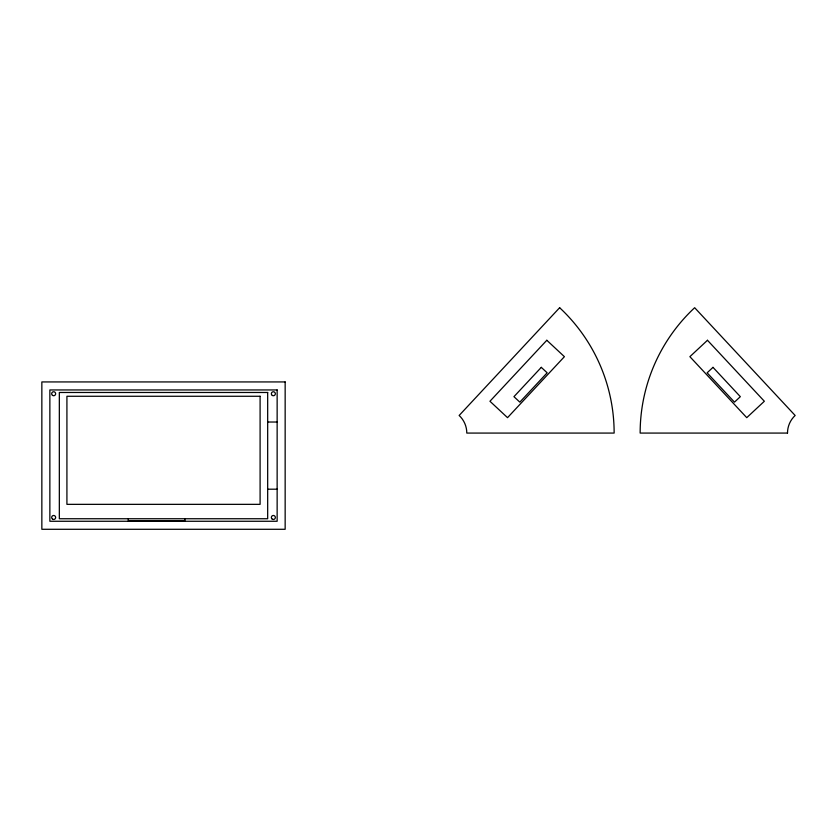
<?xml version="1.0" encoding="UTF-8"?>
<svg xmlns="http://www.w3.org/2000/svg" width="837" height="837" viewBox="0 0 837 837"><rect width="100%" height="100%" fill="white"/><g stroke="black" fill="none" stroke-linecap="round" stroke-linejoin="round"><path stroke-width="1.26" d="M267.673 422.026L277.141 422.026M267.673 489.195L277.141 489.195M184.893 518.741L184.893 520.991L128.291 520.991L128.291 518.741M559.639 307.713L459.147 415.476A24.053 24.053 0 0 1 466.795 433.074L614.138 433.074A171.407 171.407 0 0 0 559.639 307.713M546.812 340.272L489.948 401.258L507.536 417.663L564.41 356.677L546.812 340.272M541.298 367.349L513.949 396.675L519.819 402.137L547.157 372.821L541.298 367.349M707.474 340.272L689.887 356.677L746.75 417.663L764.348 401.258L707.474 340.272M712.998 367.349L707.129 372.821L734.478 402.137L740.337 396.675L712.998 367.349M285.155 381.934L41.85 381.934L41.85 529.287L285.155 529.287L285.155 381.934M277.141 389.948L49.864 389.948L49.864 521.263L277.141 521.263L277.141 389.948M267.673 392.48L59.333 392.48L59.333 518.741L267.673 518.741L267.673 392.48M260.098 396.267L66.918 396.267L66.918 504.345L260.098 504.345L260.098 396.267M787.502 433.074L640.148 433.074A171.407 171.407 0 0 1 694.658 307.713L795.15 415.476A24.053 24.053 0 0 0 787.502 433.074M272.349 519.212A2.009 2.009 0 0 0 275.363 517.475A2.009 2.009 0 0 0 272.349 515.738A2.009 2.009 0 0 0 272.349 519.212M52.658 519.212A2.009 2.009 0 0 0 55.66 517.475A2.009 2.009 0 0 0 52.658 515.738A2.009 2.009 0 0 0 52.658 519.212M272.349 395.472A2.009 2.009 0 0 0 275.363 393.735A2.009 2.009 0 0 0 272.349 392.009A2.009 2.009 0 0 0 272.349 395.472M52.532 395.399A2.009 2.009 0 0 0 55.65 393.882A2.009 2.009 0 0 0 52.783 391.936A2.009 2.009 0 0 0 52.532 395.399"/></g></svg>
